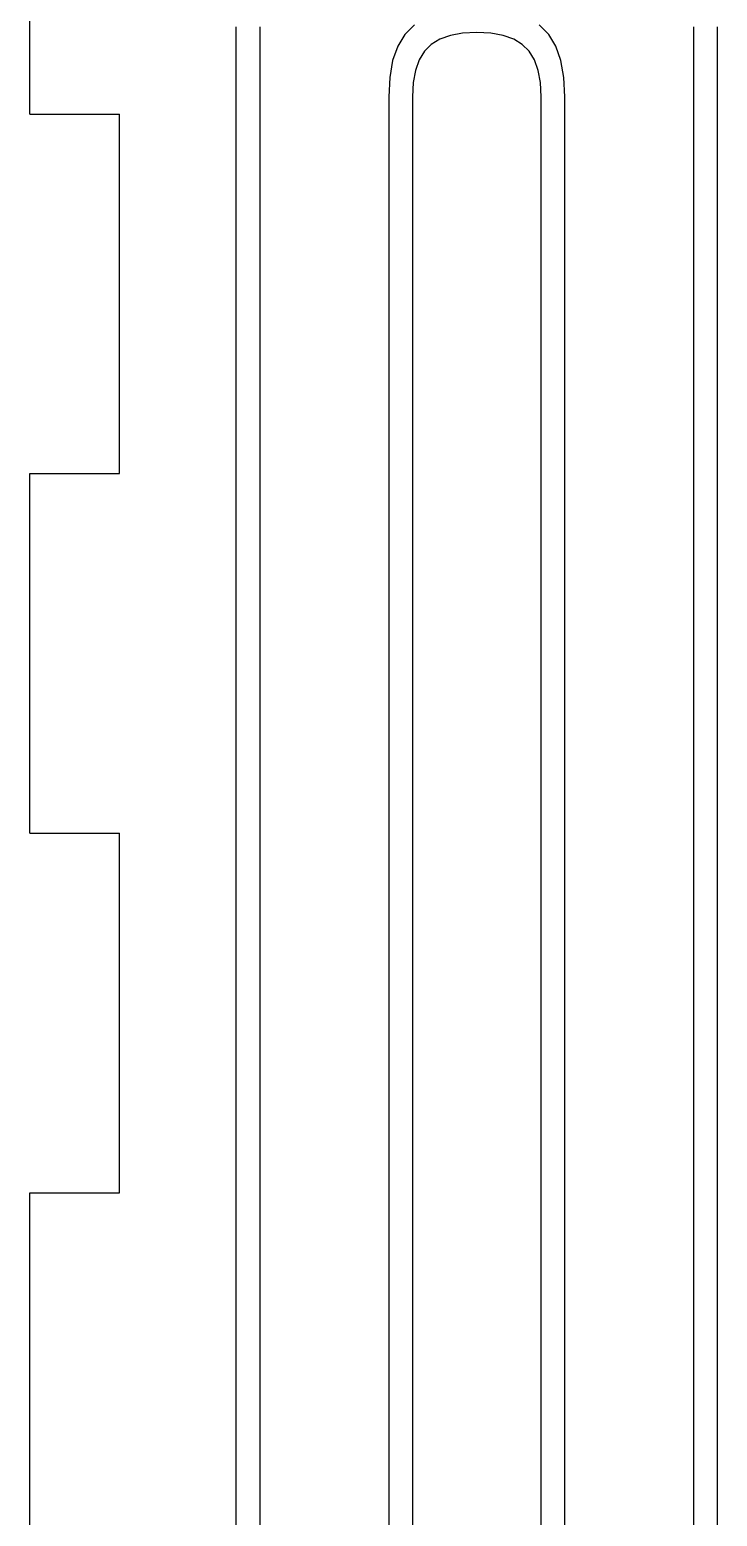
# Model space of a CAD drawing. Extents: x -112 to 112, y -170 to 170.
# Drawn here: x -104.9 to -62.4, y -90.2 to 1.7 of the extents above; entities that cross this region are included whole.
import ezdxf

# ---------------------------------------------------------------- set-up
doc = ezdxf.new("R2010")
doc.units = 0
doc.header["$MEASUREMENT"] = 0
doc.layers.get('0').update_dxf_attribs({"linetype": 'CONTINUOUS'})

msp = doc.modelspace()

# ---------------------------------------------------------------- linework, layer by layer
for p, q in [((-104.929, -3.495), (-104.929, 18.73)), ((-92.155, 1.06), (-92.155, 1.887)), ((-90.683, 1.06), (-90.683, 1.887)), ((-81.142, 2.014), (-81.729, 1.427)), ((-72.842, 1.427), (-73.429, 2.014)), ((-63.889, 1.887), (-63.889, 1.06)), ((-62.417, 1.887), (-62.417, 1.06)), ((-92.155, 0.116), (-92.155, 1.06)), ((-90.683, 0.116), (-90.683, 1.06)), ((-81.729, 1.427), (-82.176, 0.694)), ((-79.565, 1.139), (-80.1, 0.813)), ((-78.921, 1.367), (-79.565, 1.139)), ((-78.162, 1.501), (-78.921, 1.367)), ((-77.286, 1.545), (-78.162, 1.501)), ((-76.409, 1.501), (-77.286, 1.545)), ((-75.65, 1.367), (-76.409, 1.501)), ((-75.006, 1.139), (-75.65, 1.367)), ((-74.471, 0.813), (-75.006, 1.139)), ((-72.395, 0.694), (-72.842, 1.427)), ((-63.889, 1.06), (-63.889, 0.116)), ((-62.417, 1.06), (-62.417, 0.116)), ((-92.155, -1.021), (-92.155, 0.116)), ((-90.683, -1.021), (-90.683, 0.116)), ((-82.176, 0.694), (-82.489, -0.189)), ((-80.528, 0.384), (-80.855, -0.15)), ((-80.1, 0.813), (-80.528, 0.384)), ((-74.043, 0.384), (-74.471, 0.813)), ((-73.717, -0.15), (-74.043, 0.384)), ((-72.082, -0.189), (-72.395, 0.694)), ((-63.889, 0.116), (-63.889, -1.021)), ((-62.417, 0.116), (-62.417, -1.021)), ((-82.489, -0.189), (-82.673, -1.229)), ((-81.083, -0.795), (-81.217, -1.553)), ((-80.855, -0.15), (-81.083, -0.795)), ((-73.488, -0.795), (-73.717, -0.15)), ((-73.355, -1.553), (-73.488, -0.795)), ((-71.899, -1.229), (-72.082, -0.189)), ((-92.155, -2.43), (-92.155, -1.021)), ((-90.683, -2.43), (-90.683, -1.021)), ((-82.673, -1.229), (-82.733, -2.43)), ((-81.217, -1.553), (-81.261, -2.43)), ((-73.311, -2.43), (-73.355, -1.553)), ((-71.839, -2.43), (-71.899, -1.229)), ((-63.889, -1.021), (-63.889, -2.43)), ((-62.417, -1.021), (-62.417, -2.43)), ((-92.155, -3.839), (-92.155, -2.43)), ((-90.683, -3.839), (-90.683, -2.43)), ((-82.733, -2.43), (-82.733, -3.839)), ((-81.261, -2.43), (-81.261, -3.839)), ((-73.311, -3.839), (-73.311, -2.43)), ((-71.839, -3.839), (-71.839, -2.43)), ((-63.889, -2.43), (-63.889, -3.839)), ((-62.417, -2.43), (-62.417, -3.839)), ((-104.929, -3.495), (-99.373, -3.495)), ((-99.373, -25.72), (-99.373, -3.495)), ((-92.155, -4.976), (-92.155, -3.839)), ((-90.683, -4.976), (-90.683, -3.839)), ((-82.733, -3.839), (-82.733, -4.976)), ((-81.261, -3.839), (-81.261, -4.976)), ((-73.311, -4.976), (-73.311, -3.839)), ((-71.839, -4.976), (-71.839, -3.839)), ((-63.889, -3.839), (-63.889, -4.976)), ((-62.417, -3.839), (-62.417, -4.976)), ((-92.155, -5.919), (-92.155, -4.976)), ((-90.683, -5.919), (-90.683, -4.976)), ((-82.733, -4.976), (-82.733, -5.919)), ((-81.261, -4.976), (-81.261, -5.919)), ((-73.311, -5.919), (-73.311, -4.976)), ((-71.839, -5.919), (-71.839, -4.976)), ((-63.889, -4.976), (-63.889, -5.919)), ((-62.417, -4.976), (-62.417, -5.919)), ((-92.155, -6.747), (-92.155, -5.919)), ((-90.683, -6.747), (-90.683, -5.919)), ((-82.733, -5.919), (-82.733, -6.747)), ((-81.261, -5.919), (-81.261, -6.747)), ((-73.311, -6.747), (-73.311, -5.919)), ((-71.839, -6.747), (-71.839, -5.919)), ((-63.889, -5.919), (-63.889, -6.747)), ((-62.417, -5.919), (-62.417, -6.747)), ((-92.155, -7.535), (-92.155, -6.747)), ((-90.683, -7.535), (-90.683, -6.747)), ((-82.733, -6.747), (-82.733, -7.535)), ((-81.261, -6.747), (-81.261, -7.535)), ((-73.311, -7.535), (-73.311, -6.747)), ((-71.839, -7.535), (-71.839, -6.747)), ((-63.889, -6.747), (-63.889, -7.535)), ((-62.417, -6.747), (-62.417, -7.535)), ((-92.155, -8.362), (-92.155, -7.535)), ((-90.683, -8.362), (-90.683, -7.535)), ((-82.733, -7.535), (-82.733, -8.362)), ((-81.261, -7.535), (-81.261, -8.362)), ((-73.311, -8.362), (-73.311, -7.535)), ((-71.839, -8.362), (-71.839, -7.535)), ((-63.889, -7.535), (-63.889, -8.362)), ((-62.417, -7.535), (-62.417, -8.362)), ((-92.155, -9.306), (-92.155, -8.362)), ((-90.683, -9.306), (-90.683, -8.362)), ((-82.733, -8.362), (-82.733, -9.306)), ((-81.261, -8.362), (-81.261, -9.306)), ((-73.311, -9.306), (-73.311, -8.362)), ((-71.839, -9.306), (-71.839, -8.362)), ((-63.889, -8.362), (-63.889, -9.306)), ((-62.417, -8.362), (-62.417, -9.306)), ((-92.155, -10.443), (-92.155, -9.306)), ((-90.683, -10.443), (-90.683, -9.306)), ((-82.733, -9.306), (-82.733, -10.443)), ((-81.261, -9.306), (-81.261, -10.443)), ((-73.311, -10.443), (-73.311, -9.306)), ((-71.839, -10.443), (-71.839, -9.306)), ((-63.889, -9.306), (-63.889, -10.443)), ((-62.417, -9.306), (-62.417, -10.443)), ((-92.155, -11.852), (-92.155, -10.443)), ((-90.683, -11.852), (-90.683, -10.443)), ((-82.733, -10.443), (-82.733, -11.852)), ((-81.261, -10.443), (-81.261, -11.852)), ((-73.311, -11.852), (-73.311, -10.443)), ((-71.839, -11.852), (-71.839, -10.443)), ((-63.889, -10.443), (-63.889, -11.852)), ((-62.417, -10.443), (-62.417, -11.852)), ((-92.155, -13.261), (-92.155, -11.852)), ((-90.683, -13.261), (-90.683, -11.852)), ((-82.733, -11.852), (-82.733, -13.261)), ((-81.261, -11.852), (-81.261, -13.261)), ((-73.311, -13.261), (-73.311, -11.852)), ((-71.839, -13.261), (-71.839, -11.852)), ((-63.889, -11.852), (-63.889, -13.261)), ((-62.417, -11.852), (-62.417, -13.261)), ((-92.155, -14.398), (-92.155, -13.261)), ((-90.683, -14.398), (-90.683, -13.261)), ((-82.733, -13.261), (-82.733, -14.398)), ((-81.261, -13.261), (-81.261, -14.398)), ((-73.311, -14.398), (-73.311, -13.261)), ((-71.839, -14.398), (-71.839, -13.261)), ((-63.889, -13.261), (-63.889, -14.398)), ((-62.417, -13.261), (-62.417, -14.398)), ((-92.155, -15.341), (-92.155, -14.398)), ((-90.683, -15.341), (-90.683, -14.398)), ((-82.733, -14.398), (-82.733, -15.341)), ((-81.261, -14.398), (-81.261, -15.341)), ((-73.311, -15.341), (-73.311, -14.398)), ((-71.839, -15.341), (-71.839, -14.398)), ((-63.889, -14.398), (-63.889, -15.341)), ((-62.417, -14.398), (-62.417, -15.341)), ((-92.155, -16.169), (-92.155, -15.341)), ((-90.683, -16.169), (-90.683, -15.341)), ((-82.733, -15.341), (-82.733, -16.169)), ((-81.261, -15.341), (-81.261, -16.169)), ((-73.311, -16.169), (-73.311, -15.341)), ((-71.839, -16.169), (-71.839, -15.341)), ((-63.889, -15.341), (-63.889, -16.169)), ((-62.417, -15.341), (-62.417, -16.169)), ((-92.155, -16.957), (-92.155, -16.169)), ((-90.683, -16.957), (-90.683, -16.169)), ((-82.733, -16.169), (-82.733, -16.957)), ((-81.261, -16.169), (-81.261, -16.957)), ((-73.311, -16.957), (-73.311, -16.169)), ((-71.839, -16.957), (-71.839, -16.169)), ((-63.889, -16.169), (-63.889, -16.957)), ((-62.417, -16.169), (-62.417, -16.957)), ((-92.155, -17.784), (-92.155, -16.957)), ((-90.683, -17.784), (-90.683, -16.957)), ((-82.733, -16.957), (-82.733, -17.784)), ((-81.261, -16.957), (-81.261, -17.784)), ((-73.311, -17.784), (-73.311, -16.957)), ((-71.839, -17.784), (-71.839, -16.957)), ((-63.889, -16.957), (-63.889, -17.784)), ((-62.417, -16.957), (-62.417, -17.784)), ((-92.155, -18.728), (-92.155, -17.784)), ((-90.683, -18.728), (-90.683, -17.784)), ((-82.733, -17.784), (-82.733, -18.728)), ((-81.261, -17.784), (-81.261, -18.728)), ((-73.311, -18.728), (-73.311, -17.784)), ((-71.839, -18.728), (-71.839, -17.784)), ((-63.889, -17.784), (-63.889, -18.728)), ((-62.417, -17.784), (-62.417, -18.728)), ((-92.155, -19.865), (-92.155, -18.728)), ((-90.683, -19.865), (-90.683, -18.728)), ((-82.733, -18.728), (-82.733, -19.865)), ((-81.261, -18.728), (-81.261, -19.865)), ((-73.311, -19.865), (-73.311, -18.728)), ((-71.839, -19.865), (-71.839, -18.728)), ((-63.889, -18.728), (-63.889, -19.865)), ((-62.417, -18.728), (-62.417, -19.865)), ((-92.155, -21.274), (-92.155, -19.865)), ((-90.683, -21.274), (-90.683, -19.865)), ((-82.733, -19.865), (-82.733, -21.274)), ((-81.261, -19.865), (-81.261, -21.274)), ((-73.311, -21.274), (-73.311, -19.865)), ((-71.839, -21.274), (-71.839, -19.865)), ((-63.889, -19.865), (-63.889, -21.274)), ((-62.417, -19.865), (-62.417, -21.274)), ((-92.155, -22.683), (-92.155, -21.274)), ((-90.683, -22.683), (-90.683, -21.274)), ((-82.733, -21.274), (-82.733, -22.683)), ((-81.261, -21.274), (-81.261, -22.683)), ((-73.311, -22.683), (-73.311, -21.274)), ((-71.839, -22.683), (-71.839, -21.274)), ((-63.889, -21.274), (-63.889, -22.683)), ((-62.417, -21.274), (-62.417, -22.683)), ((-92.155, -23.82), (-92.155, -22.683)), ((-90.683, -23.82), (-90.683, -22.683)), ((-82.733, -22.683), (-82.733, -23.82)), ((-81.261, -22.683), (-81.261, -23.82)), ((-73.311, -23.82), (-73.311, -22.683)), ((-71.839, -23.82), (-71.839, -22.683)), ((-63.889, -22.683), (-63.889, -23.82)), ((-62.417, -22.683), (-62.417, -23.82)), ((-92.155, -24.763), (-92.155, -23.82)), ((-90.683, -24.763), (-90.683, -23.82)), ((-82.733, -23.82), (-82.733, -24.763)), ((-81.261, -23.82), (-81.261, -24.763)), ((-73.311, -24.763), (-73.311, -23.82)), ((-71.839, -24.763), (-71.839, -23.82)), ((-63.889, -23.82), (-63.889, -24.763)), ((-62.417, -23.82), (-62.417, -24.763)), ((-92.155, -25.591), (-92.155, -24.763)), ((-90.683, -25.591), (-90.683, -24.763)), ((-82.733, -24.763), (-82.733, -25.591)), ((-81.261, -24.763), (-81.261, -25.591)), ((-73.311, -25.591), (-73.311, -24.763)), ((-71.839, -25.591), (-71.839, -24.763)), ((-63.889, -24.763), (-63.889, -25.591)), ((-62.417, -24.763), (-62.417, -25.591)), ((-104.929, -25.72), (-99.373, -25.72)), ((-104.929, -47.945), (-104.929, -25.72)), ((-92.155, -26.379), (-92.155, -25.591)), ((-90.683, -26.379), (-90.683, -25.591)), ((-82.733, -25.591), (-82.733, -26.379)), ((-81.261, -25.591), (-81.261, -26.379)), ((-73.311, -26.379), (-73.311, -25.591)), ((-71.839, -26.379), (-71.839, -25.591)), ((-63.889, -25.591), (-63.889, -26.379)), ((-62.417, -25.591), (-62.417, -26.379)), ((-92.155, -27.206), (-92.155, -26.379)), ((-90.683, -27.206), (-90.683, -26.379)), ((-82.733, -26.379), (-82.733, -27.206)), ((-81.261, -26.379), (-81.261, -27.206)), ((-73.311, -27.206), (-73.311, -26.379)), ((-71.839, -27.206), (-71.839, -26.379)), ((-63.889, -26.379), (-63.889, -27.206)), ((-62.417, -26.379), (-62.417, -27.206)), ((-92.155, -28.15), (-92.155, -27.206)), ((-90.683, -28.15), (-90.683, -27.206)), ((-82.733, -27.206), (-82.733, -28.15)), ((-81.261, -27.206), (-81.261, -28.15)), ((-73.311, -28.15), (-73.311, -27.206)), ((-71.839, -28.15), (-71.839, -27.206)), ((-63.889, -27.206), (-63.889, -28.15)), ((-62.417, -27.206), (-62.417, -28.15)), ((-92.155, -29.287), (-92.155, -28.15)), ((-90.683, -29.287), (-90.683, -28.15)), ((-82.733, -28.15), (-82.733, -29.287)), ((-81.261, -28.15), (-81.261, -29.287)), ((-73.311, -29.287), (-73.311, -28.15)), ((-71.839, -29.287), (-71.839, -28.15)), ((-63.889, -28.15), (-63.889, -29.287)), ((-62.417, -28.15), (-62.417, -29.287)), ((-92.155, -30.696), (-92.155, -29.287)), ((-90.683, -30.696), (-90.683, -29.287)), ((-82.733, -29.287), (-82.733, -30.696)), ((-81.261, -29.287), (-81.261, -30.696)), ((-73.311, -30.696), (-73.311, -29.287)), ((-71.839, -30.696), (-71.839, -29.287)), ((-63.889, -29.287), (-63.889, -30.696)), ((-62.417, -29.287), (-62.417, -30.696)), ((-92.155, -32.105), (-92.155, -30.696)), ((-90.683, -32.105), (-90.683, -30.696)), ((-82.733, -30.696), (-82.733, -32.105)), ((-81.261, -30.696), (-81.261, -32.105)), ((-73.311, -32.105), (-73.311, -30.696)), ((-71.839, -32.105), (-71.839, -30.696)), ((-63.889, -30.696), (-63.889, -32.105)), ((-62.417, -30.696), (-62.417, -32.105)), ((-92.155, -33.242), (-92.155, -32.105)), ((-90.683, -33.242), (-90.683, -32.105)), ((-82.733, -32.105), (-82.733, -33.242)), ((-81.261, -32.105), (-81.261, -33.242)), ((-73.311, -33.242), (-73.311, -32.105)), ((-71.839, -33.242), (-71.839, -32.105)), ((-63.889, -32.105), (-63.889, -33.242)), ((-62.417, -32.105), (-62.417, -33.242)), ((-92.155, -34.185), (-92.155, -33.242)), ((-90.683, -34.185), (-90.683, -33.242)), ((-82.733, -33.242), (-82.733, -34.185)), ((-81.261, -33.242), (-81.261, -34.185)), ((-73.311, -34.185), (-73.311, -33.242)), ((-71.839, -34.185), (-71.839, -33.242)), ((-63.889, -33.242), (-63.889, -34.185)), ((-62.417, -33.242), (-62.417, -34.185)), ((-92.155, -35.013), (-92.155, -34.185)), ((-90.683, -35.013), (-90.683, -34.185)), ((-82.733, -34.185), (-82.733, -35.013)), ((-81.261, -34.185), (-81.261, -35.013)), ((-73.311, -35.013), (-73.311, -34.185)), ((-71.839, -35.013), (-71.839, -34.185)), ((-63.889, -34.185), (-63.889, -35.013)), ((-62.417, -34.185), (-62.417, -35.013)), ((-92.155, -35.801), (-92.155, -35.013)), ((-92.155, -36.628), (-92.155, -35.801)), ((-90.683, -35.801), (-90.683, -35.013)), ((-90.683, -36.628), (-90.683, -35.801)), ((-82.733, -35.013), (-82.733, -35.801)), ((-82.733, -35.801), (-82.733, -36.628)), ((-81.261, -35.013), (-81.261, -35.801)), ((-81.261, -35.801), (-81.261, -36.628)), ((-73.311, -35.801), (-73.311, -35.013)), ((-73.311, -36.628), (-73.311, -35.801)), ((-71.839, -35.801), (-71.839, -35.013)), ((-71.839, -36.628), (-71.839, -35.801)), ((-63.889, -35.013), (-63.889, -35.801)), ((-63.889, -35.801), (-63.889, -36.628)), ((-62.417, -35.013), (-62.417, -35.801)), ((-62.417, -35.801), (-62.417, -36.628)), ((-92.155, -37.572), (-92.155, -36.628)), ((-90.683, -37.572), (-90.683, -36.628)), ((-82.733, -36.628), (-82.733, -37.572)), ((-81.261, -36.628), (-81.261, -37.572)), ((-73.311, -37.572), (-73.311, -36.628)), ((-71.839, -37.572), (-71.839, -36.628)), ((-63.889, -36.628), (-63.889, -37.572)), ((-62.417, -36.628), (-62.417, -37.572)), ((-92.155, -38.709), (-92.155, -37.572)), ((-90.683, -38.709), (-90.683, -37.572)), ((-82.733, -37.572), (-82.733, -38.709)), ((-81.261, -37.572), (-81.261, -38.709)), ((-73.311, -38.709), (-73.311, -37.572)), ((-71.839, -38.709), (-71.839, -37.572)), ((-63.889, -37.572), (-63.889, -38.709)), ((-62.417, -37.572), (-62.417, -38.709)), ((-92.155, -40.118), (-92.155, -38.709)), ((-90.683, -40.118), (-90.683, -38.709)), ((-82.733, -38.709), (-82.733, -40.118)), ((-81.261, -38.709), (-81.261, -40.118)), ((-73.311, -40.118), (-73.311, -38.709)), ((-71.839, -40.118), (-71.839, -38.709)), ((-63.889, -38.709), (-63.889, -40.118)), ((-62.417, -38.709), (-62.417, -40.118)), ((-92.155, -41.527), (-92.155, -40.118)), ((-90.683, -41.527), (-90.683, -40.118)), ((-82.733, -40.118), (-82.733, -41.527)), ((-81.261, -40.118), (-81.261, -41.527)), ((-73.311, -41.527), (-73.311, -40.118)), ((-71.839, -41.527), (-71.839, -40.118)), ((-63.889, -40.118), (-63.889, -41.527)), ((-62.417, -40.118), (-62.417, -41.527)), ((-92.155, -42.664), (-92.155, -41.527)), ((-90.683, -42.664), (-90.683, -41.527)), ((-82.733, -41.527), (-82.733, -42.664)), ((-81.261, -41.527), (-81.261, -42.664)), ((-73.311, -42.664), (-73.311, -41.527)), ((-71.839, -42.664), (-71.839, -41.527)), ((-63.889, -41.527), (-63.889, -42.664)), ((-62.417, -41.527), (-62.417, -42.664)), ((-92.155, -43.607), (-92.155, -42.664)), ((-90.683, -43.607), (-90.683, -42.664)), ((-82.733, -42.664), (-82.733, -43.607)), ((-81.261, -42.664), (-81.261, -43.607)), ((-73.311, -43.607), (-73.311, -42.664)), ((-71.839, -43.607), (-71.839, -42.664)), ((-63.889, -42.664), (-63.889, -43.607)), ((-62.417, -42.664), (-62.417, -43.607)), ((-92.155, -44.435), (-92.155, -43.607)), ((-90.683, -44.435), (-90.683, -43.607)), ((-82.733, -43.607), (-82.733, -44.435)), ((-81.261, -43.607), (-81.261, -44.435)), ((-73.311, -44.435), (-73.311, -43.607)), ((-71.839, -44.435), (-71.839, -43.607)), ((-63.889, -43.607), (-63.889, -44.435)), ((-62.417, -43.607), (-62.417, -44.435)), ((-92.155, -45.223), (-92.155, -44.435)), ((-90.683, -45.223), (-90.683, -44.435)), ((-82.733, -44.435), (-82.733, -45.223)), ((-81.261, -44.435), (-81.261, -45.223)), ((-73.311, -45.223), (-73.311, -44.435)), ((-71.839, -45.223), (-71.839, -44.435)), ((-63.889, -44.435), (-63.889, -45.223)), ((-62.417, -44.435), (-62.417, -45.223)), ((-92.155, -46.05), (-92.155, -45.223)), ((-90.683, -46.05), (-90.683, -45.223)), ((-82.733, -45.223), (-82.733, -46.05)), ((-81.261, -45.223), (-81.261, -46.05)), ((-73.311, -46.05), (-73.311, -45.223)), ((-71.839, -46.05), (-71.839, -45.223)), ((-63.889, -45.223), (-63.889, -46.05)), ((-62.417, -45.223), (-62.417, -46.05)), ((-92.155, -46.994), (-92.155, -46.05)), ((-90.683, -46.994), (-90.683, -46.05)), ((-82.733, -46.05), (-82.733, -46.994)), ((-81.261, -46.05), (-81.261, -46.994)), ((-73.311, -46.994), (-73.311, -46.05)), ((-71.839, -46.994), (-71.839, -46.05)), ((-63.889, -46.05), (-63.889, -46.994)), ((-62.417, -46.05), (-62.417, -46.994)), ((-92.155, -48.131), (-92.155, -46.994)), ((-90.683, -48.131), (-90.683, -46.994)), ((-82.733, -46.994), (-82.733, -48.131)), ((-81.261, -46.994), (-81.261, -48.131)), ((-73.311, -48.131), (-73.311, -46.994)), ((-71.839, -48.131), (-71.839, -46.994)), ((-63.889, -46.994), (-63.889, -48.131)), ((-62.417, -46.994), (-62.417, -48.131)), ((-104.929, -47.945), (-99.373, -47.945)), ((-99.373, -70.17), (-99.373, -47.945)), ((-92.155, -49.54), (-92.155, -48.131)), ((-90.683, -49.54), (-90.683, -48.131)), ((-82.733, -48.131), (-82.733, -49.54)), ((-81.261, -48.131), (-81.261, -49.54)), ((-73.311, -49.54), (-73.311, -48.131)), ((-71.839, -49.54), (-71.839, -48.131)), ((-63.889, -48.131), (-63.889, -49.54)), ((-62.417, -48.131), (-62.417, -49.54)), ((-92.155, -50.948), (-92.155, -49.54)), ((-90.683, -50.948), (-90.683, -49.54)), ((-82.733, -49.54), (-82.733, -50.948)), ((-81.261, -49.54), (-81.261, -50.948)), ((-73.311, -50.948), (-73.311, -49.54)), ((-71.839, -50.948), (-71.839, -49.54)), ((-63.889, -49.54), (-63.889, -50.948)), ((-62.417, -49.54), (-62.417, -50.948)), ((-92.155, -52.086), (-92.155, -50.948)), ((-90.683, -52.086), (-90.683, -50.948)), ((-82.733, -50.948), (-82.733, -52.086)), ((-81.261, -50.948), (-81.261, -52.086)), ((-73.311, -52.086), (-73.311, -50.948)), ((-71.839, -52.086), (-71.839, -50.948)), ((-63.889, -50.948), (-63.889, -52.086)), ((-62.417, -50.948), (-62.417, -52.086)), ((-92.155, -53.029), (-92.155, -52.086)), ((-90.683, -53.029), (-90.683, -52.086)), ((-82.733, -52.086), (-82.733, -53.029)), ((-81.261, -52.086), (-81.261, -53.029)), ((-73.311, -53.029), (-73.311, -52.086)), ((-71.839, -53.029), (-71.839, -52.086)), ((-63.889, -52.086), (-63.889, -53.029)), ((-62.417, -52.086), (-62.417, -53.029)), ((-92.155, -53.856), (-92.155, -53.029)), ((-90.683, -53.856), (-90.683, -53.029)), ((-82.733, -53.029), (-82.733, -53.856)), ((-81.261, -53.029), (-81.261, -53.856)), ((-73.311, -53.856), (-73.311, -53.029)), ((-71.839, -53.856), (-71.839, -53.029)), ((-63.889, -53.029), (-63.889, -53.856)), ((-62.417, -53.029), (-62.417, -53.856)), ((-92.155, -54.645), (-92.155, -53.856)), ((-90.683, -54.645), (-90.683, -53.856)), ((-82.733, -53.856), (-82.733, -54.645)), ((-81.261, -53.856), (-81.261, -54.645)), ((-73.311, -54.645), (-73.311, -53.856)), ((-71.839, -54.645), (-71.839, -53.856)), ((-63.889, -53.856), (-63.889, -54.645)), ((-62.417, -53.856), (-62.417, -54.645)), ((-92.155, -55.472), (-92.155, -54.645)), ((-90.683, -55.472), (-90.683, -54.645)), ((-82.733, -54.645), (-82.733, -55.472)), ((-81.261, -54.645), (-81.261, -55.472)), ((-73.311, -55.472), (-73.311, -54.645)), ((-71.839, -55.472), (-71.839, -54.645)), ((-63.889, -54.645), (-63.889, -55.472)), ((-62.417, -54.645), (-62.417, -55.472)), ((-92.155, -56.416), (-92.155, -55.472)), ((-90.683, -56.416), (-90.683, -55.472)), ((-82.733, -55.472), (-82.733, -56.416)), ((-81.261, -55.472), (-81.261, -56.416)), ((-73.311, -56.416), (-73.311, -55.472)), ((-71.839, -56.416), (-71.839, -55.472)), ((-63.889, -55.472), (-63.889, -56.416)), ((-62.417, -55.472), (-62.417, -56.416)), ((-92.155, -57.553), (-92.155, -56.416)), ((-90.683, -57.553), (-90.683, -56.416)), ((-82.733, -56.416), (-82.733, -57.553)), ((-81.261, -56.416), (-81.261, -57.553)), ((-73.311, -57.553), (-73.311, -56.416)), ((-71.839, -57.553), (-71.839, -56.416)), ((-63.889, -56.416), (-63.889, -57.553)), ((-62.417, -56.416), (-62.417, -57.553)), ((-92.155, -58.962), (-92.155, -57.553)), ((-90.683, -58.962), (-90.683, -57.553)), ((-82.733, -57.553), (-82.733, -58.962)), ((-81.261, -57.553), (-81.261, -58.962)), ((-73.311, -58.962), (-73.311, -57.553)), ((-71.839, -58.962), (-71.839, -57.553)), ((-63.889, -57.553), (-63.889, -58.962)), ((-62.417, -57.553), (-62.417, -58.962)), ((-92.155, -60.37), (-92.155, -58.962)), ((-90.683, -60.37), (-90.683, -58.962)), ((-82.733, -58.962), (-82.733, -60.37)), ((-81.261, -58.962), (-81.261, -60.37)), ((-73.311, -60.37), (-73.311, -58.962)), ((-71.839, -60.37), (-71.839, -58.962)), ((-63.889, -58.962), (-63.889, -60.37)), ((-62.417, -58.962), (-62.417, -60.37)), ((-92.155, -61.508), (-92.155, -60.37)), ((-90.683, -61.508), (-90.683, -60.37)), ((-82.733, -60.37), (-82.733, -61.508)), ((-81.261, -60.37), (-81.261, -61.508)), ((-73.311, -61.508), (-73.311, -60.37)), ((-71.839, -61.508), (-71.839, -60.37)), ((-63.889, -60.37), (-63.889, -61.508)), ((-62.417, -60.37), (-62.417, -61.508)), ((-92.155, -62.451), (-92.155, -61.508)), ((-90.683, -62.451), (-90.683, -61.508)), ((-82.733, -61.508), (-82.733, -62.451)), ((-81.261, -61.508), (-81.261, -62.451)), ((-73.311, -62.451), (-73.311, -61.508)), ((-71.839, -62.451), (-71.839, -61.508)), ((-63.889, -61.508), (-63.889, -62.451)), ((-62.417, -61.508), (-62.417, -62.451)), ((-92.155, -63.278), (-92.155, -62.451)), ((-90.683, -63.278), (-90.683, -62.451)), ((-82.733, -62.451), (-82.733, -63.278)), ((-81.261, -62.451), (-81.261, -63.278)), ((-73.311, -63.278), (-73.311, -62.451)), ((-71.839, -63.278), (-71.839, -62.451)), ((-63.889, -62.451), (-63.889, -63.278)), ((-62.417, -62.451), (-62.417, -63.278)), ((-92.155, -64.067), (-92.155, -63.278)), ((-90.683, -64.067), (-90.683, -63.278)), ((-82.733, -63.278), (-82.733, -64.067)), ((-81.261, -63.278), (-81.261, -64.067)), ((-73.311, -64.067), (-73.311, -63.278)), ((-71.839, -64.067), (-71.839, -63.278)), ((-63.889, -63.278), (-63.889, -64.067)), ((-62.417, -63.278), (-62.417, -64.067)), ((-92.155, -64.894), (-92.155, -64.067)), ((-90.683, -64.894), (-90.683, -64.067)), ((-82.733, -64.067), (-82.733, -64.894)), ((-81.261, -64.067), (-81.261, -64.894)), ((-73.311, -64.894), (-73.311, -64.067)), ((-71.839, -64.894), (-71.839, -64.067)), ((-63.889, -64.067), (-63.889, -64.894)), ((-62.417, -64.067), (-62.417, -64.894)), ((-92.155, -65.838), (-92.155, -64.894)), ((-90.683, -65.838), (-90.683, -64.894)), ((-82.733, -64.894), (-82.733, -65.838)), ((-81.261, -64.894), (-81.261, -65.838)), ((-73.311, -65.838), (-73.311, -64.894)), ((-71.839, -65.838), (-71.839, -64.894)), ((-63.889, -64.894), (-63.889, -65.838)), ((-62.417, -64.894), (-62.417, -65.838)), ((-92.155, -66.975), (-92.155, -65.838)), ((-90.683, -66.975), (-90.683, -65.838)), ((-82.733, -65.838), (-82.733, -66.975)), ((-81.261, -65.838), (-81.261, -66.975)), ((-73.311, -66.975), (-73.311, -65.838)), ((-71.839, -66.975), (-71.839, -65.838)), ((-63.889, -65.838), (-63.889, -66.975)), ((-62.417, -65.838), (-62.417, -66.975)), ((-92.155, -68.384), (-92.155, -66.975)), ((-90.683, -68.384), (-90.683, -66.975)), ((-82.733, -66.975), (-82.733, -68.384)), ((-81.261, -66.975), (-81.261, -68.384)), ((-73.311, -68.384), (-73.311, -66.975)), ((-71.839, -68.384), (-71.839, -66.975)), ((-63.889, -66.975), (-63.889, -68.384)), ((-62.417, -66.975), (-62.417, -68.384)), ((-92.155, -69.792), (-92.155, -68.384)), ((-90.683, -69.792), (-90.683, -68.384)), ((-82.733, -68.384), (-82.733, -69.792)), ((-81.261, -68.384), (-81.261, -69.792)), ((-73.311, -69.792), (-73.311, -68.384)), ((-71.839, -69.792), (-71.839, -68.384)), ((-63.889, -68.384), (-63.889, -69.792)), ((-62.417, -68.384), (-62.417, -69.792)), ((-92.155, -70.93), (-92.155, -69.792)), ((-90.683, -70.93), (-90.683, -69.792)), ((-82.733, -69.792), (-82.733, -70.93)), ((-81.261, -69.792), (-81.261, -70.93)), ((-73.311, -70.93), (-73.311, -69.792)), ((-71.839, -70.93), (-71.839, -69.792)), ((-63.889, -69.792), (-63.889, -70.93)), ((-62.417, -69.792), (-62.417, -70.93)), ((-104.929, -70.17), (-99.373, -70.17)), ((-104.929, -92.395), (-104.929, -70.17)), ((-92.155, -71.873), (-92.155, -70.93)), ((-90.683, -71.873), (-90.683, -70.93)), ((-82.733, -70.93), (-82.733, -71.873)), ((-81.261, -70.93), (-81.261, -71.873)), ((-73.311, -71.873), (-73.311, -70.93)), ((-71.839, -71.873), (-71.839, -70.93)), ((-63.889, -70.93), (-63.889, -71.873)), ((-62.417, -70.93), (-62.417, -71.873)), ((-92.155, -72.7), (-92.155, -71.873)), ((-90.683, -72.7), (-90.683, -71.873)), ((-82.733, -71.873), (-82.733, -72.7)), ((-81.261, -71.873), (-81.261, -72.7)), ((-73.311, -72.7), (-73.311, -71.873)), ((-71.839, -72.7), (-71.839, -71.873)), ((-63.889, -71.873), (-63.889, -72.7)), ((-62.417, -71.873), (-62.417, -72.7)), ((-92.155, -73.489), (-92.155, -72.7)), ((-92.155, -74.316), (-92.155, -73.489)), ((-90.683, -73.489), (-90.683, -72.7)), ((-90.683, -74.316), (-90.683, -73.489)), ((-82.733, -72.7), (-82.733, -73.489)), ((-82.733, -73.489), (-82.733, -74.316)), ((-81.261, -72.7), (-81.261, -73.489)), ((-81.261, -73.489), (-81.261, -74.316)), ((-73.311, -73.489), (-73.311, -72.7)), ((-73.311, -74.316), (-73.311, -73.489)), ((-71.839, -73.489), (-71.839, -72.7)), ((-71.839, -74.316), (-71.839, -73.489)), ((-63.889, -72.7), (-63.889, -73.489)), ((-63.889, -73.489), (-63.889, -74.316)), ((-62.417, -72.7), (-62.417, -73.489)), ((-62.417, -73.489), (-62.417, -74.316)), ((-92.155, -75.26), (-92.155, -74.316)), ((-90.683, -75.26), (-90.683, -74.316)), ((-82.733, -74.316), (-82.733, -75.26)), ((-81.261, -74.316), (-81.261, -75.26)), ((-73.311, -75.26), (-73.311, -74.316)), ((-71.839, -75.26), (-71.839, -74.316)), ((-63.889, -74.316), (-63.889, -75.26)), ((-62.417, -74.316), (-62.417, -75.26)), ((-92.155, -76.397), (-92.155, -75.26)), ((-90.683, -76.397), (-90.683, -75.26)), ((-82.733, -75.26), (-82.733, -76.397)), ((-81.261, -75.26), (-81.261, -76.397)), ((-73.311, -76.397), (-73.311, -75.26)), ((-71.839, -76.397), (-71.839, -75.26)), ((-63.889, -75.26), (-63.889, -76.397)), ((-62.417, -75.26), (-62.417, -76.397)), ((-92.155, -77.806), (-92.155, -76.397)), ((-90.683, -77.806), (-90.683, -76.397)), ((-82.733, -76.397), (-82.733, -77.806)), ((-81.261, -76.397), (-81.261, -77.806)), ((-73.311, -77.806), (-73.311, -76.397)), ((-71.839, -77.806), (-71.839, -76.397)), ((-63.889, -76.397), (-63.889, -77.806)), ((-62.417, -76.397), (-62.417, -77.806)), ((-92.155, -79.214), (-92.155, -77.806)), ((-90.683, -79.214), (-90.683, -77.806)), ((-82.733, -77.806), (-82.733, -79.214)), ((-81.261, -77.806), (-81.261, -79.214)), ((-73.311, -79.214), (-73.311, -77.806)), ((-71.839, -79.214), (-71.839, -77.806)), ((-63.889, -77.806), (-63.889, -79.214)), ((-62.417, -77.806), (-62.417, -79.214)), ((-92.155, -80.352), (-92.155, -79.214)), ((-90.683, -80.352), (-90.683, -79.214)), ((-82.733, -79.214), (-82.733, -80.352)), ((-81.261, -79.214), (-81.261, -80.352)), ((-73.311, -80.352), (-73.311, -79.214)), ((-71.839, -80.352), (-71.839, -79.214)), ((-63.889, -79.214), (-63.889, -80.352)), ((-62.417, -79.214), (-62.417, -80.352)), ((-92.155, -81.295), (-92.155, -80.352)), ((-90.683, -81.295), (-90.683, -80.352)), ((-82.733, -80.352), (-82.733, -81.295)), ((-81.261, -80.352), (-81.261, -81.295)), ((-73.311, -81.295), (-73.311, -80.352)), ((-71.839, -81.295), (-71.839, -80.352)), ((-63.889, -80.352), (-63.889, -81.295)), ((-62.417, -80.352), (-62.417, -81.295)), ((-92.155, -82.122), (-92.155, -81.295)), ((-90.683, -82.122), (-90.683, -81.295)), ((-82.733, -81.295), (-82.733, -82.122)), ((-81.261, -81.295), (-81.261, -82.122)), ((-73.311, -82.122), (-73.311, -81.295)), ((-71.839, -82.122), (-71.839, -81.295)), ((-63.889, -81.295), (-63.889, -82.122)), ((-62.417, -81.295), (-62.417, -82.122)), ((-92.155, -82.911), (-92.155, -82.122)), ((-90.683, -82.911), (-90.683, -82.122)), ((-82.733, -82.122), (-82.733, -82.911)), ((-81.261, -82.122), (-81.261, -82.911)), ((-73.311, -82.911), (-73.311, -82.122)), ((-71.839, -82.911), (-71.839, -82.122)), ((-63.889, -82.122), (-63.889, -82.911)), ((-62.417, -82.122), (-62.417, -82.911)), ((-92.155, -83.738), (-92.155, -82.911)), ((-90.683, -83.738), (-90.683, -82.911)), ((-82.733, -82.911), (-82.733, -83.738)), ((-81.261, -82.911), (-81.261, -83.738)), ((-73.311, -83.738), (-73.311, -82.911)), ((-71.839, -83.738), (-71.839, -82.911)), ((-63.889, -82.911), (-63.889, -83.738)), ((-62.417, -82.911), (-62.417, -83.738)), ((-92.155, -84.681), (-92.155, -83.738)), ((-90.683, -84.681), (-90.683, -83.738)), ((-82.733, -83.738), (-82.733, -84.681)), ((-81.261, -83.738), (-81.261, -84.681)), ((-73.311, -84.681), (-73.311, -83.738)), ((-71.839, -84.681), (-71.839, -83.738)), ((-63.889, -83.738), (-63.889, -84.681)), ((-62.417, -83.738), (-62.417, -84.681)), ((-92.155, -85.819), (-92.155, -84.681)), ((-90.683, -85.819), (-90.683, -84.681)), ((-82.733, -84.681), (-82.733, -85.819)), ((-81.261, -84.681), (-81.261, -85.819)), ((-73.311, -85.819), (-73.311, -84.681)), ((-71.839, -85.819), (-71.839, -84.681)), ((-63.889, -84.681), (-63.889, -85.819)), ((-62.417, -84.681), (-62.417, -85.819)), ((-92.155, -87.228), (-92.155, -85.819)), ((-90.683, -87.228), (-90.683, -85.819)), ((-82.733, -85.819), (-82.733, -87.228)), ((-81.261, -85.819), (-81.261, -87.228)), ((-73.311, -87.228), (-73.311, -85.819)), ((-71.839, -87.228), (-71.839, -85.819)), ((-63.889, -85.819), (-63.889, -87.228)), ((-62.417, -85.819), (-62.417, -87.228)), ((-92.155, -88.636), (-92.155, -87.228)), ((-90.683, -88.636), (-90.683, -87.228)), ((-82.733, -87.228), (-82.733, -88.636)), ((-81.261, -87.228), (-81.261, -88.636)), ((-73.311, -88.636), (-73.311, -87.228)), ((-71.839, -88.636), (-71.839, -87.228)), ((-63.889, -87.228), (-63.889, -88.636)), ((-62.417, -87.228), (-62.417, -88.636)), ((-92.155, -89.774), (-92.155, -88.636)), ((-90.683, -89.774), (-90.683, -88.636)), ((-82.733, -88.636), (-82.733, -89.774)), ((-81.261, -88.636), (-81.261, -89.774)), ((-73.311, -89.774), (-73.311, -88.636)), ((-71.839, -89.774), (-71.839, -88.636)), ((-63.889, -88.636), (-63.889, -89.774)), ((-62.417, -88.636), (-62.417, -89.774)), ((-92.155, -90.717), (-92.155, -89.774)), ((-90.683, -90.717), (-90.683, -89.774)), ((-82.733, -89.774), (-82.733, -90.717)), ((-81.261, -89.774), (-81.261, -90.717)), ((-73.311, -90.717), (-73.311, -89.774)), ((-71.839, -90.717), (-71.839, -89.774)), ((-63.889, -89.774), (-63.889, -90.717)), ((-62.417, -89.774), (-62.417, -90.717))]:
    msp.add_line(p, q)

doc.saveas('drawing.dxf')
